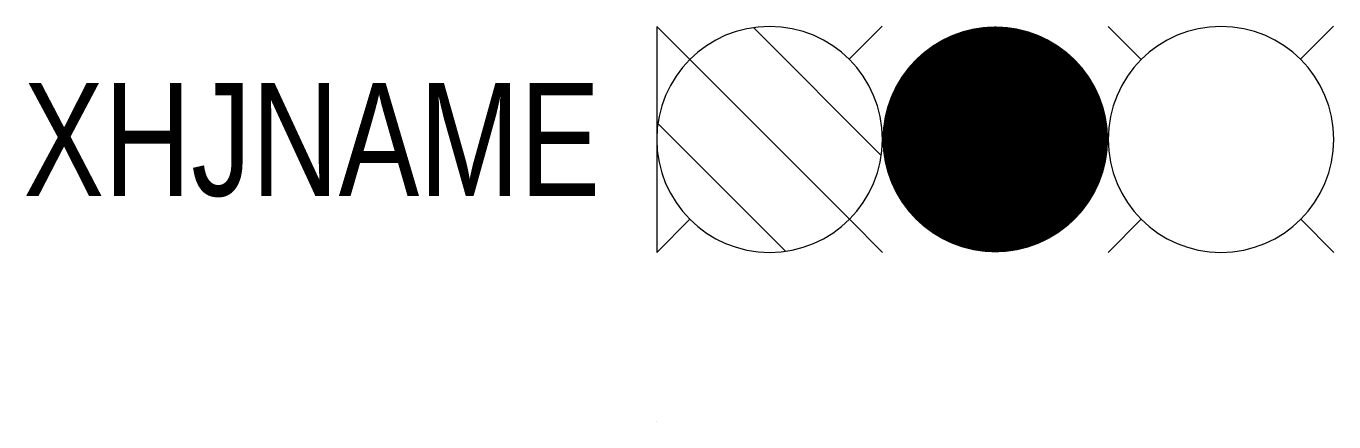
# Model space of a CAD drawing. Header units: millimetres. Extents: x -11.2 to 12, y 0 to 7.
import ezdxf
from ezdxf.enums import TextEntityAlignment as Align

# ---------------------------------------------------------------- set-up
doc = ezdxf.new("R2010")
doc.units = ezdxf.units.MM
doc.layers.get('0').update_dxf_attribs({"linetype": 'CONTINUOUS'})

msp = doc.modelspace()

# ---------------------------------------------------------------- linework, layer by layer
msp.add_line((0, 0.001), (0, -0.001))
at = {"color": 7}
msp.add_lwpolyline([(0, 7), (0, 3)], dxfattribs=at)
at = {"color": 2}
msp.add_lwpolyline([(0, 5, 1), (4, 5, 1)], format="xyb", close=True, dxfattribs=at)
for points in [[(0.586, 6.414), (0, 7)], [(1.717, 6.98), (3.98, 4.717)], [(3.995, 7.005), (3.409, 6.419)], [(0.586, 6.414), (3.414, 3.586)], [(0.02, 5.283), (2.283, 3.02)], [(0.586, 3.586), (0, 3)], [(4, 3), (3.414, 3.586)]]:
    msp.add_lwpolyline(points, dxfattribs=at)
at = {"color": 1, "const_width": 2}
msp.add_lwpolyline([(7, 5, -1), (5, 5, -1)], format="xyb", close=True, dxfattribs=at)
at = {"color": 3}
msp.add_lwpolyline([(8, 5, 1), (12, 5, 1)], format="xyb", close=True, dxfattribs=at)
for points in [[(8.586, 6.414), (8, 7)], [(11.995, 7.005), (11.409, 6.419)], [(8.586, 3.586), (8, 3)], [(12, 3), (11.414, 3.586)]]:
    msp.add_lwpolyline(points, dxfattribs=at)

# ---------------------------------------------------------------- texts
at = {"width": 0.8}
msp.add_attdef('XHJNAME', text='X4', height=2, dxfattribs=at).set_placement((-1, 4), align=Align.RIGHT)

doc.saveas('drawing.dxf')
